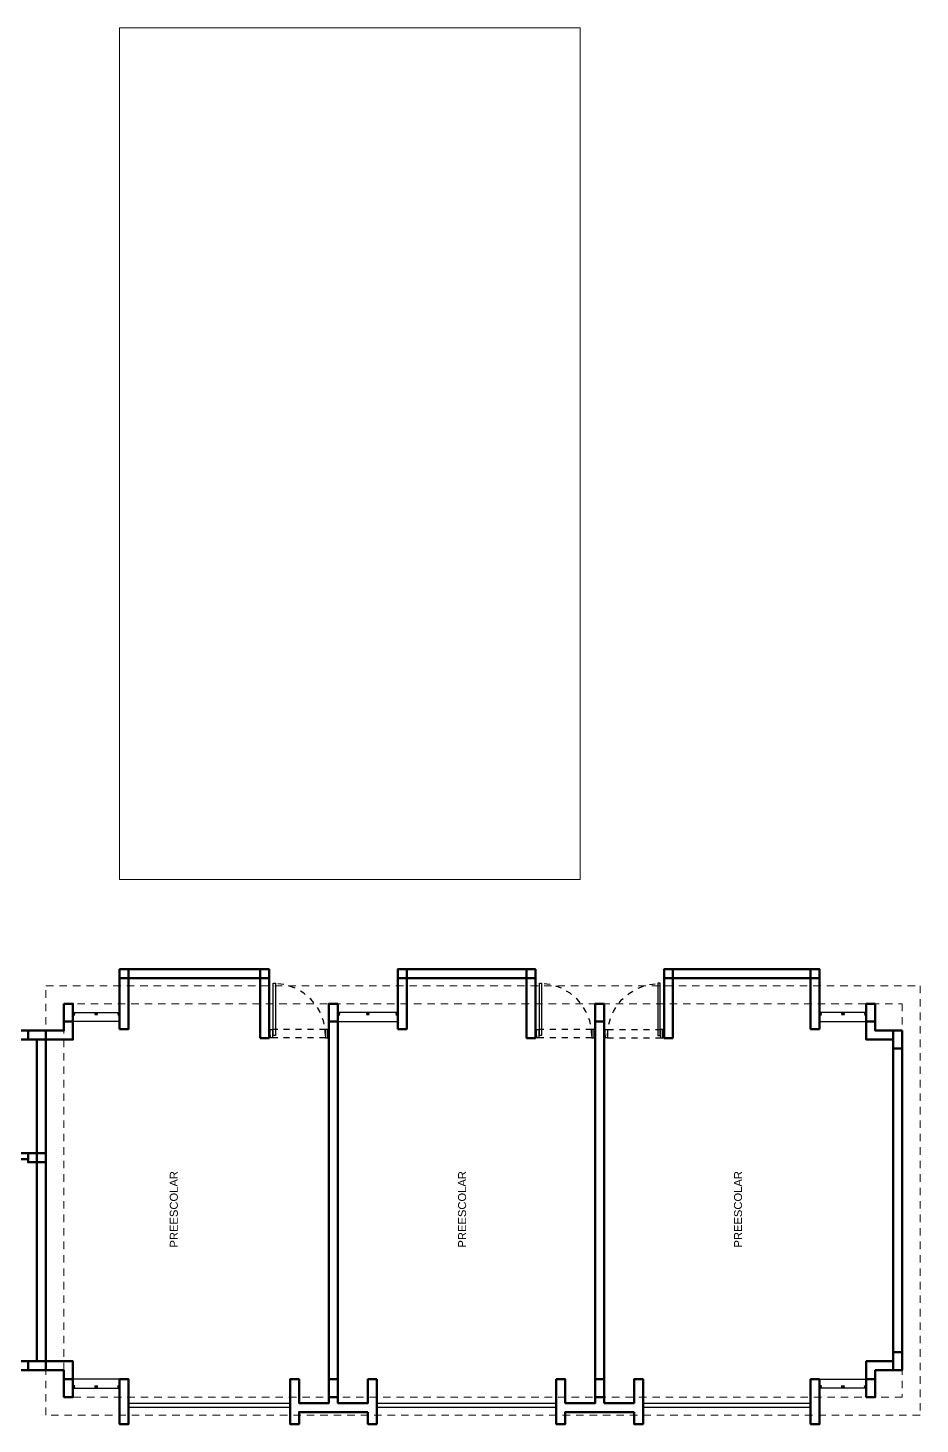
# Model space of a CAD drawing. Header units: millimetres. Extents: x 216 to 2687, y 57 to 1099.
# Drawn here: x 313.93 to 328.84, y 87.45 to 110.78 of the extents above; entities that cross this region are included whole.
import ezdxf

# ---------------------------------------------------------------- set-up
doc = ezdxf.new("R2010")
doc.units = ezdxf.units.MM
doc.header["$LTSCALE"] = 0.5
doc.linetypes.add('HIDDEN', pattern=[0.375, 0.25, -0.125])
for name, color, linetype, lineweight in [('A-ECON-COLS', 2, 'Continuous', 53), ('A-MURO', 5, 'Continuous', 50), ('A-PISO', 7, 'Continuous', 15), ('A-PLAN-ACHU1', 105, 'Continuous', 9), ('A-VENT', 1, 'Continuous', 15), ('CANAL', 6, 'Continuous', 9), ('GUIAS', 1, 'Continuous', 9), ('textos', 255, 'Continuous', 20)]:
    doc.layers.add(name, color=color, linetype=linetype, lineweight=lineweight)
doc.layers.add('VENTANAS', color=13, linetype='Continuous')
doc.layers.add('X-PUERTAS', color=3, linetype='Continuous')
doc.styles.get("Standard").update_dxf_attribs({"font": 'Arial.ttf'})

# ---------------------------------------------------------------- blocks, each defined once
blk = doc.blocks.new('*U776')
at = {"color": 250, "linetype": 'HIDDEN', "ltscale": 0.2}
for p, q in [((0.99, 0), (0.06, 0)), ((0.99, -0.15), (0.06, -0.15))]:
    blk.add_line(p, q, dxfattribs=at)
for points in [[(0.11, -0.11), (0.07, -0.11), (0.07, 0.809), (0.11, 0.809)], [(0.02, 0), (0.06, 0), (0.06, -0.15), (0.02, -0.15)], [(1.03, 0), (0.99, 0), (0.99, -0.15), (1.03, -0.15)], [(0.02, -0.02), (0, -0.02), (0, -0.04), (0.02, -0.04)], [(0.02, -0.13), (0, -0.13), (0, -0.11), (0.02, -0.11)], [(1.03, -0.02), (1.05, -0.02), (1.05, -0.04), (1.03, -0.04)], [(1.03, -0.13), (1.05, -0.13), (1.05, -0.11), (1.03, -0.11)]]:
    blk.add_lwpolyline(points, close=True)
blk.add_arc((0.079, -0.108), 0.911, 359.4783, 87.8865, dxfattribs=at)
blk = doc.blocks.new('ALN-177', base_point=(0.559, 0.54))
at = {"layer": 'A-PLAN-ACHU1'}
for p, q in [((0.534, 0.551), (0.532, 0.553)), ((0.534, 0.552), (0.532, 0.553)), ((0.534, 0.551), (0.532, 0.548)), ((0.534, 0.549), (0.532, 0.548)), ((0.536, 0.553), (0.534, 0.552)), ((0.536, 0.548), (0.534, 0.549)), ((0.536, 0.548), (0.536, 0.553))]:
    blk.add_line(p, q, dxfattribs=at)
at = {"layer": 'A-VENT'}
blk.add_lwpolyline([(0.556, 0.54), (0.559, 0.54), (0.559, 0.542), (0.538, 0.555), (0.536, 0.555), (0.534, 0.554), (0.534, 0.552), (0.536, 0.554), (0.536, 0.548), (0.534, 0.549), (0.534, 0.548), (0.536, 0.547), (0.536, 0.542), (0.533, 0.539), (0.529, 0.539), (0.529, 0.539), (0.53, 0.538), (0.534, 0.538), (0.538, 0.541), (0.538, 0.554), (0.556, 0.542), (0.554, 0.542), (0.554, 0.539, 1), (0.557, 0.539)], format="xyb", close=True, dxfattribs=at)
blk = doc.blocks.new('ALN-292')
at = {"layer": 'A-VENT'}
blk.add_lwpolyline([(0, 0.024), (0, 0), (0.004, 0), (0.004, 0.002), (0.001, 0.001), (0.001, 0.008), (0.004, 0.007), (0.004, 0.008), (0.001, 0.009), (0.001, 0.018), (0.007, 0.018), (0.007, 0.015), (0.01, 0.015), (0.009, 0.017), (0.008, 0.017), (0.008, 0.018), (0.036, 0.018), (0.036, 0.017), (0.036, 0.017), (0.035, 0.015), (0.038, 0.015), (0.038, 0.024), (0.038, 0.033), (0.035, 0.033), (0.036, 0.031), (0.036, 0.031), (0.036, 0.03), (0.008, 0.03), (0.008, 0.031), (0.009, 0.031), (0.01, 0.033), (0.007, 0.033), (0.007, 0.03), (0.001, 0.03), (0.001, 0.039), (0.004, 0.04), (0.004, 0.041), (0.001, 0.04), (0.001, 0.047), (0.004, 0.046), (0.004, 0.048), (0, 0.048)], close=True, dxfattribs=at)
for points in [[(0.009, 0.027, 0.352285), (0.006, 0.024, 0.352285), (0.009, 0.021), (0.009, 0.019), (0.001, 0.019), (0.001, 0.024), (0.001, 0.029), (0.009, 0.029)], [(0.008, 0.024, 1), (0.012, 0.024, 1)], [(0.027, 0.027, 0.352285), (0.025, 0.024, 0.352285), (0.027, 0.021), (0.027, 0.019), (0.011, 0.019), (0.011, 0.021, 0.352285), (0.013, 0.024, 0.352285), (0.011, 0.027), (0.011, 0.029), (0.027, 0.029)], [(0.026, 0.024, 1), (0.03, 0.024, 1)], [(0.029, 0.021, 0.352285), (0.031, 0.024, 0.352285), (0.029, 0.027), (0.029, 0.029), (0.036, 0.029), (0.036, 0.024), (0.036, 0.019), (0.029, 0.019)]]:
    blk.add_lwpolyline(points, format="xyb", close=True, dxfattribs=at)

msp = doc.modelspace()

# ---------------------------------------------------------------- linework, layer by layer
at = {"layer": 'A-ECON-COLS'}
for points in [[(314.532, 94.479), (314.682, 94.479), (314.682, 94.179), (314.532, 94.179)], [(319.112, 94.479), (318.962, 94.479), (318.962, 94.179), (319.112, 94.179)], [(323.562, 94.479), (323.412, 94.479), (323.412, 94.179), (323.562, 94.179)], [(328.092, 94.479), (327.942, 94.479), (327.942, 94.179), (328.092, 94.179)], [(314.232, 94.029), (314.232, 93.879), (313.932, 93.879), (313.932, 94.029)], [(328.542, 94.029), (328.392, 94.029), (328.392, 93.729), (328.542, 93.729)], [(314.232, 91.979), (314.232, 91.829), (313.932, 91.829), (313.932, 91.979)], [(313.932, 88.354), (313.932, 88.504), (314.232, 88.504), (314.232, 88.354)], [(328.542, 88.654), (328.392, 88.654), (328.392, 88.354), (328.542, 88.354)], [(314.532, 88.204), (314.682, 88.204), (314.682, 87.904), (314.532, 87.904)], [(319.112, 88.204), (318.962, 88.204), (318.962, 87.904), (319.112, 87.904)], [(323.562, 88.204), (323.412, 88.204), (323.412, 87.904), (323.562, 87.904)], [(328.092, 88.204), (327.942, 88.204), (327.942, 87.904), (328.092, 87.904)]]:
    msp.add_lwpolyline(points, close=True, dxfattribs=at)
at = {"layer": 'A-MURO'}
for points in [[(315.462, 95.054), (315.462, 94.904), (317.962, 94.904), (317.962, 95.054)], [(315.462, 94.054), (315.612, 94.054), (315.612, 95.054), (315.462, 95.054)], [(317.812, 93.904), (317.962, 93.904), (317.962, 95.054), (317.812, 95.054)], [(320.112, 94.054), (320.262, 94.054), (320.262, 95.054), (320.112, 95.054)], [(320.112, 95.054), (320.112, 94.904), (322.412, 94.904), (322.412, 95.054)], [(322.262, 93.904), (322.412, 93.904), (322.412, 95.054), (322.262, 95.054)], [(324.712, 93.904), (324.562, 93.904), (324.562, 95.054), (324.712, 95.054)], [(327.162, 95.054), (327.162, 94.904), (324.562, 94.904), (324.562, 95.054)], [(327.162, 94.054), (327.012, 94.054), (327.012, 95.054), (327.162, 95.054)], [(313.932, 93.879), (313.932, 94.029), (311.322, 94.029), (311.322, 93.879), (312.282, 93.879), (312.282, 92.879), (312.382, 92.879), (312.382, 93.879), (313.182, 93.879), (313.182, 92.879), (313.282, 92.879), (313.282, 93.879)], [(314.682, 94.179), (314.532, 94.179), (314.532, 94.029), (314.232, 94.029), (314.232, 93.879), (314.682, 93.879)], [(318.962, 94.179), (318.962, 88.204), (319.112, 88.204), (319.112, 94.179)], [(323.412, 94.179), (323.412, 88.204), (323.562, 88.204), (323.562, 94.179)], [(327.942, 94.179), (328.092, 94.179), (328.092, 94.029), (328.392, 94.029), (328.392, 93.879), (327.942, 93.879)], [(314.082, 93.879), (314.082, 88.504), (314.232, 88.504), (314.232, 93.879)], [(328.542, 93.729), (328.542, 88.654), (328.392, 88.654), (328.392, 93.729)], [(313.932, 91.879), (313.932, 91.979), (313.182, 91.979), (313.182, 90.404), (313.282, 90.404), (313.282, 91.879)], [(313.932, 88.354), (313.932, 88.504), (313.282, 88.504), (313.282, 89.504), (313.182, 89.504), (313.182, 88.504), (312.382, 88.504), (312.382, 89.504), (312.282, 89.504), (312.282, 88.504), (311.482, 88.504), (311.482, 90.504), (311.022, 90.504), (311.022, 90.404), (311.382, 90.404), (311.382, 88.504), (311.322, 88.504), (311.322, 88.354)], [(314.682, 88.204), (314.532, 88.204), (314.532, 88.354), (314.232, 88.354), (314.232, 88.504), (314.682, 88.504)], [(327.942, 88.204), (328.092, 88.204), (328.092, 88.354), (328.392, 88.354), (328.392, 88.504), (327.942, 88.504)], [(315.462, 88.204), (315.462, 87.454), (315.612, 87.454), (315.612, 88.204)], [(319.612, 87.654), (318.462, 87.654), (318.462, 87.454), (318.312, 87.454), (318.312, 88.204), (318.462, 88.204), (318.462, 87.804), (318.962, 87.804), (318.962, 87.904), (319.112, 87.904), (319.112, 87.804), (319.612, 87.804), (319.612, 88.204), (319.762, 88.204), (319.762, 87.454), (319.612, 87.454)], [(324.062, 87.654), (322.912, 87.654), (322.912, 87.454), (322.762, 87.454), (322.762, 88.204), (322.912, 88.204), (322.912, 87.804), (323.412, 87.804), (323.412, 87.904), (323.562, 87.904), (323.562, 87.804), (324.062, 87.804), (324.062, 88.204), (324.212, 88.204), (324.212, 87.454), (324.062, 87.454)], [(327.162, 88.204), (327.162, 87.454), (327.012, 87.454), (327.012, 88.204)]]:
    msp.add_lwpolyline(points, close=True, dxfattribs=at)
at = {"layer": 'A-PISO'}
msp.add_line((323.162, 96.554), (323.162, 110.784), dxfattribs=at)
msp.add_lwpolyline([(323.162, 96.554), (315.462, 96.554), (315.462, 110.784), (323.162, 110.784)], close=True, dxfattribs=at)
at = {"layer": 'CANAL', "linetype": 'HIDDEN'}
for points in [[(328.842, 94.779), (328.842, 87.604), (314.232, 87.604), (314.232, 94.779)], [(328.542, 94.479), (328.542, 87.904), (314.532, 87.904), (314.532, 94.479)]]:
    msp.add_lwpolyline(points, close=True, dxfattribs=at)
at = {"layer": 'GUIAS'}
msp.add_line((326.262, 87.804), (327.012, 87.804), dxfattribs=at)
at = {"layer": 'VENTANAS'}
for p, q in [((315.432, 94.179), (314.682, 94.179)), ((319.142, 94.179), (319.892, 94.179)), ((327.192, 94.179), (327.942, 94.179)), ((315.432, 88.204), (314.682, 88.204)), ((327.192, 88.204), (327.942, 88.204))]:
    msp.add_line(p, q, dxfattribs=at)
for points in [[(315.462, 94.329), (315.462, 94.179), (314.682, 94.179), (314.682, 94.329)], [(319.112, 94.329), (319.112, 94.179), (320.112, 94.179), (320.112, 94.329)], [(327.162, 94.329), (327.162, 94.179), (327.942, 94.179), (327.942, 94.329)], [(315.462, 88.054), (315.462, 88.204), (314.682, 88.204), (314.682, 88.054)], [(327.162, 88.054), (327.162, 88.204), (327.942, 88.204), (327.942, 88.054)], [(315.612, 87.729), (315.612, 87.804), (318.312, 87.804), (318.312, 87.729)], [(319.762, 87.729), (319.762, 87.804), (322.762, 87.804), (322.762, 87.729)], [(324.212, 87.729), (324.212, 87.804), (327.012, 87.804), (327.012, 87.729)]]:
    msp.add_lwpolyline(points, close=True, dxfattribs=at)
for points in [[(314.69, 94.3, 3.732051), (314.69, 94.302), (314.688, 94.303), (314.688, 94.304), (314.693, 94.304), (314.693, 94.315), (314.688, 94.315), (314.688, 94.317), (314.69, 94.318, 3.732051), (314.69, 94.32), (314.688, 94.321), (314.688, 94.322), (314.693, 94.322), (314.693, 94.327), (314.683, 94.327), (314.683, 94.325), (314.682, 94.327), (314.682, 94.329), (314.698, 94.329), (314.698, 94.326), (314.696, 94.327), (314.696, 94.327), (314.695, 94.327), (314.695, 94.292), (314.704, 94.292), (314.705, 94.294), (314.706, 94.294), (314.705, 94.292), (314.711, 94.292), (314.71, 94.294), (314.713, 94.294), (314.713, 94.291), (314.682, 94.291), (314.682, 94.293), (314.683, 94.295), (314.683, 94.292), (314.693, 94.292), (314.693, 94.297), (314.688, 94.297), (314.688, 94.299)], [(315.454, 94.3, -3.732051), (315.454, 94.302), (315.455, 94.303), (315.455, 94.304), (315.45, 94.304), (315.45, 94.315), (315.455, 94.315), (315.455, 94.317), (315.454, 94.318, -3.732051), (315.454, 94.32), (315.455, 94.321), (315.455, 94.322), (315.45, 94.322), (315.45, 94.327), (315.46, 94.327), (315.46, 94.325), (315.462, 94.327), (315.462, 94.329), (315.446, 94.329), (315.446, 94.326), (315.447, 94.327), (315.447, 94.327), (315.449, 94.327), (315.449, 94.292), (315.44, 94.292), (315.439, 94.294), (315.438, 94.294), (315.439, 94.292), (315.432, 94.292), (315.433, 94.294), (315.431, 94.294), (315.431, 94.291), (315.462, 94.291), (315.462, 94.293), (315.46, 94.295), (315.46, 94.292), (315.45, 94.292), (315.45, 94.297), (315.455, 94.297), (315.455, 94.299)], [(319.12, 94.3, 3.732051), (319.12, 94.302), (319.118, 94.303), (319.118, 94.304), (319.123, 94.304), (319.123, 94.315), (319.118, 94.315), (319.118, 94.317), (319.12, 94.318, 3.732051), (319.12, 94.32), (319.118, 94.321), (319.118, 94.322), (319.123, 94.322), (319.123, 94.327), (319.113, 94.327), (319.113, 94.325), (319.112, 94.327), (319.112, 94.329), (319.128, 94.329), (319.128, 94.326), (319.126, 94.327), (319.126, 94.327), (319.125, 94.327), (319.125, 94.292), (319.134, 94.292), (319.135, 94.294), (319.136, 94.294), (319.135, 94.292), (319.141, 94.292), (319.14, 94.294), (319.143, 94.294), (319.143, 94.291), (319.112, 94.291), (319.112, 94.293), (319.113, 94.295), (319.113, 94.292), (319.123, 94.292), (319.123, 94.297), (319.118, 94.297), (319.118, 94.299)], [(320.104, 94.3, -3.732051), (320.104, 94.302), (320.105, 94.303), (320.105, 94.304), (320.1, 94.304), (320.1, 94.315), (320.105, 94.315), (320.105, 94.317), (320.104, 94.318, -3.732051), (320.104, 94.32), (320.105, 94.321), (320.105, 94.322), (320.1, 94.322), (320.1, 94.327), (320.11, 94.327), (320.11, 94.325), (320.112, 94.327), (320.112, 94.329), (320.096, 94.329), (320.096, 94.326), (320.097, 94.327), (320.097, 94.327), (320.099, 94.327), (320.099, 94.292), (320.09, 94.292), (320.089, 94.294), (320.088, 94.294), (320.089, 94.292), (320.082, 94.292), (320.083, 94.294), (320.081, 94.294), (320.081, 94.291), (320.112, 94.291), (320.112, 94.293), (320.11, 94.295), (320.11, 94.292), (320.1, 94.292), (320.1, 94.297), (320.105, 94.297), (320.105, 94.299)], [(327.17, 94.3, 3.732051), (327.17, 94.302), (327.168, 94.303), (327.168, 94.304), (327.173, 94.304), (327.173, 94.315), (327.168, 94.315), (327.168, 94.317), (327.17, 94.318, 3.732051), (327.17, 94.32), (327.168, 94.321), (327.168, 94.322), (327.173, 94.322), (327.173, 94.327), (327.163, 94.327), (327.163, 94.325), (327.162, 94.327), (327.162, 94.329), (327.178, 94.329), (327.178, 94.326), (327.176, 94.327), (327.176, 94.327), (327.175, 94.327), (327.175, 94.292), (327.184, 94.292), (327.185, 94.294), (327.186, 94.294), (327.185, 94.292), (327.191, 94.292), (327.19, 94.294), (327.193, 94.294), (327.193, 94.291), (327.162, 94.291), (327.162, 94.293), (327.163, 94.295), (327.163, 94.292), (327.173, 94.292), (327.173, 94.297), (327.168, 94.297), (327.168, 94.299)], [(327.934, 94.3, -3.732051), (327.934, 94.302), (327.935, 94.303), (327.935, 94.304), (327.93, 94.304), (327.93, 94.315), (327.935, 94.315), (327.935, 94.317), (327.934, 94.318, -3.732051), (327.934, 94.32), (327.935, 94.321), (327.935, 94.322), (327.93, 94.322), (327.93, 94.327), (327.94, 94.327), (327.94, 94.325), (327.942, 94.327), (327.942, 94.329), (327.926, 94.329), (327.926, 94.326), (327.927, 94.327), (327.927, 94.327), (327.929, 94.327), (327.929, 94.292), (327.92, 94.292), (327.919, 94.294), (327.918, 94.294), (327.919, 94.292), (327.912, 94.292), (327.913, 94.294), (327.911, 94.294), (327.911, 94.291), (327.942, 94.291), (327.942, 94.293), (327.94, 94.295), (327.94, 94.292), (327.93, 94.292), (327.93, 94.297), (327.935, 94.297), (327.935, 94.299)], [(314.69, 88.083, -3.732051), (314.69, 88.081), (314.688, 88.08), (314.688, 88.078), (314.693, 88.078), (314.693, 88.067), (314.688, 88.067), (314.688, 88.066), (314.69, 88.065, -3.732051), (314.69, 88.063), (314.688, 88.062), (314.688, 88.06), (314.693, 88.06), (314.693, 88.055), (314.683, 88.055), (314.683, 88.058), (314.682, 88.056), (314.682, 88.054), (314.698, 88.054), (314.698, 88.057), (314.696, 88.056), (314.696, 88.055), (314.695, 88.055), (314.695, 88.09), (314.704, 88.09), (314.705, 88.088), (314.706, 88.088), (314.705, 88.09), (314.711, 88.09), (314.71, 88.088), (314.713, 88.088), (314.713, 88.092), (314.682, 88.092), (314.682, 88.09), (314.683, 88.088), (314.683, 88.09), (314.693, 88.09), (314.693, 88.085), (314.688, 88.085), (314.688, 88.084)], [(315.454, 88.083, 3.732051), (315.454, 88.081), (315.455, 88.08), (315.455, 88.078), (315.45, 88.078), (315.45, 88.067), (315.455, 88.067), (315.455, 88.066), (315.454, 88.065, 3.732051), (315.454, 88.063), (315.455, 88.062), (315.455, 88.06), (315.45, 88.06), (315.45, 88.055), (315.46, 88.055), (315.46, 88.058), (315.462, 88.056), (315.462, 88.054), (315.446, 88.054), (315.446, 88.057), (315.447, 88.056), (315.447, 88.055), (315.449, 88.055), (315.449, 88.09), (315.44, 88.09), (315.439, 88.088), (315.438, 88.088), (315.439, 88.09), (315.432, 88.09), (315.433, 88.088), (315.431, 88.088), (315.431, 88.092), (315.462, 88.092), (315.462, 88.09), (315.46, 88.088), (315.46, 88.09), (315.45, 88.09), (315.45, 88.085), (315.455, 88.085), (315.455, 88.084)], [(327.17, 88.083, -3.732051), (327.17, 88.081), (327.168, 88.08), (327.168, 88.078), (327.173, 88.078), (327.173, 88.067), (327.168, 88.067), (327.168, 88.066), (327.17, 88.065, -3.732051), (327.17, 88.063), (327.168, 88.062), (327.168, 88.06), (327.173, 88.06), (327.173, 88.055), (327.163, 88.055), (327.163, 88.058), (327.162, 88.056), (327.162, 88.054), (327.178, 88.054), (327.178, 88.057), (327.176, 88.056), (327.176, 88.055), (327.175, 88.055), (327.175, 88.09), (327.184, 88.09), (327.185, 88.088), (327.186, 88.088), (327.185, 88.09), (327.191, 88.09), (327.19, 88.088), (327.193, 88.088), (327.193, 88.092), (327.162, 88.092), (327.162, 88.09), (327.163, 88.088), (327.163, 88.09), (327.173, 88.09), (327.173, 88.085), (327.168, 88.085), (327.168, 88.084)], [(327.934, 88.083, 3.732051), (327.934, 88.081), (327.935, 88.08), (327.935, 88.078), (327.93, 88.078), (327.93, 88.067), (327.935, 88.067), (327.935, 88.066), (327.934, 88.065, 3.732051), (327.934, 88.063), (327.935, 88.062), (327.935, 88.06), (327.93, 88.06), (327.93, 88.055), (327.94, 88.055), (327.94, 88.058), (327.942, 88.056), (327.942, 88.054), (327.926, 88.054), (327.926, 88.057), (327.927, 88.056), (327.927, 88.055), (327.929, 88.055), (327.929, 88.09), (327.92, 88.09), (327.919, 88.088), (327.918, 88.088), (327.919, 88.09), (327.912, 88.09), (327.913, 88.088), (327.911, 88.088), (327.911, 88.092), (327.942, 88.092), (327.942, 88.09), (327.94, 88.088), (327.94, 88.09), (327.93, 88.09), (327.93, 88.085), (327.935, 88.085), (327.935, 88.084)]]:
    msp.add_lwpolyline(points, format="xyb", close=True, dxfattribs=at)

# ---------------------------------------------------------------- block references
at = {"layer": 'VENTANAS', "xscale": -1}
for name, p, rotation in [('ALN-177', (314.698, 94.329), 270), ('ALN-177', (315.081, 94.329), 270), ('ALN-177', (319.128, 94.329), 270), ('ALN-292', (319.588, 94.291), 270), ('ALN-177', (319.621, 94.329), 270), ('ALN-177', (327.178, 94.329), 270), ('ALN-292', (327.528, 94.291), 270), ('ALN-177', (327.561, 94.329), 270), ('ALN-292', (315.096, 88.092), 90), ('ALN-177', (315.063, 88.054), 90), ('ALN-177', (315.446, 88.054), 90), ('ALN-177', (327.543, 88.054), 90), ('ALN-177', (327.926, 88.054), 90)]:
    msp.add_blockref(name, p, dxfattribs=dict(at, rotation=rotation))
at = {"layer": 'VENTANAS'}
for name, p, rotation in [('ALN-177', (315.063, 94.329), 90), ('ALN-292', (315.096, 94.291), 90), ('ALN-177', (315.446, 94.329), 90), ('ALN-177', (319.603, 94.329), 90), ('ALN-177', (320.096, 94.329), 90), ('ALN-177', (327.543, 94.329), 90), ('ALN-177', (327.926, 94.329), 90), ('ALN-177', (314.698, 88.054), 270), ('ALN-177', (315.081, 88.054), 270), ('ALN-177', (327.178, 88.054), 270), ('ALN-292', (327.528, 88.092), 270), ('ALN-177', (327.561, 88.054), 270)]:
    msp.add_blockref(name, p, dxfattribs=dict(at, rotation=rotation))
at = {"layer": 'X-PUERTAS', "yscale": 0.9523809522956375, "zscale": 0.9523809522956375}
for p, xscale in [((317.962, 94.05), 0.9523809522956375), ((322.412, 94.05), 0.9523809522956375), ((324.562, 94.05), -0.9523809522956375)]:
    msp.add_blockref('*U776', p, dxfattribs=dict(at, xscale=xscale))

# ---------------------------------------------------------------- texts
at = {"layer": 'textos', "char_height": 0.1338, "attachment_point": 1, "rotation": 90}
for insert in [(316.302, 90.404), (321.12, 90.404), (325.732, 90.404)]:
    msp.add_mtext_dynamic_manual_height_columns('PREESCOLAR', width=1.7505, gutter_width=1.338, heights=[0], dxfattribs=dict(at, insert=insert))

doc.saveas('drawing.dxf')
